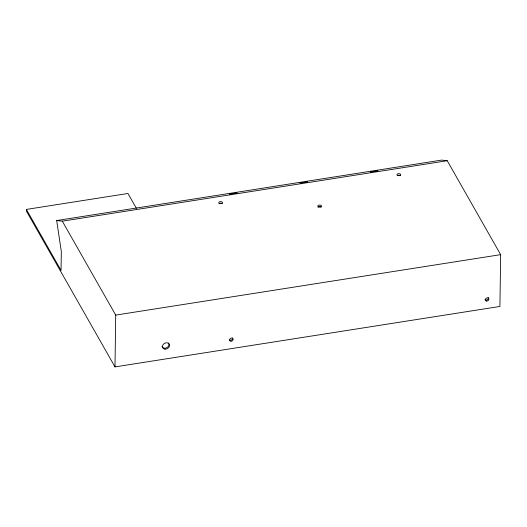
<?xml version="1.0" encoding="UTF-8"?>
<svg xmlns="http://www.w3.org/2000/svg" width="527" height="527" viewBox="0 0 527 527"><rect width="100%" height="100%" fill="white"/><g stroke="black" fill="none" stroke-linecap="round" stroke-linejoin="round"><path stroke-width="0.79" d="M26.37 209.423L26.35 210.991L114.991 366.897L499.925 306.45L500.65 254.653L447.245 160.722L441.613 160.103L56.679 220.549L61.323 251.596L61.06 270.43L26.37 209.423L127.956 193.475L136.421 208.369M114.991 366.897L115.716 315.1L62.311 221.175L56.679 220.549M62.311 221.175L447.245 160.722M115.716 315.1L500.65 254.653M397.193 175.735A1.864 1.008 0.8 0 1 400.428 175.695M317.998 207.157A1.864 1.008 0.8 0 1 321.226 207.124M218.988 203.718A1.864 1.008 0.8 0 1 222.216 203.685M232.578 337.965A1.864 1.495 -29.6 0 1 231.722 339.862A1.864 1.495 -29.6 0 1 229.574 339.955M488.364 298.203A1.864 1.495 -29.6 0 1 487.02 299.929A1.864 1.495 -29.6 0 1 485.024 299.514M488.134 297.459A1.864 1.495 -29.6 0 1 488.312 297.808M168.521 342.952A3.729 2.991 -29.6 0 1 166.736 347.688A3.729 2.991 -29.6 0 1 161.954 346.358M229.653 194.015L236.946 193.06L229.653 194.015M300.067 182.955L307.34 182.006L300.067 182.955M370.461 171.901L377.734 170.952L370.461 171.901M397.602 175.379A1.864 1.008 0.8 0 0 400.685 174.892A1.864 1.008 0.8 0 0 398.32 173.679A1.864 1.008 0.8 0 0 397.602 175.379M318.407 206.801A1.864 1.008 0.8 0 0 321.49 206.314A1.864 1.008 0.8 0 0 319.125 205.102A1.864 1.008 0.8 0 0 318.407 206.801M219.39 203.363A1.864 1.008 0.8 0 0 222.473 202.875A1.864 1.008 0.8 0 0 220.108 201.67A1.864 1.008 0.8 0 0 219.39 203.363M486.652 301.042A1.864 1.495 -29.6 0 0 488.858 298.776A1.864 1.495 -29.6 0 0 485.887 298.539A1.864 1.495 -29.6 0 0 486.652 301.042M230.918 341.2A1.864 1.495 -29.6 0 0 233.125 338.933A1.864 1.495 -29.6 0 0 230.154 338.703A1.864 1.495 -29.6 0 0 230.918 341.2M164.997 349.151A3.729 2.991 -29.6 0 0 169.417 344.618A3.729 2.991 -29.6 0 0 163.469 344.151A3.729 2.991 -29.6 0 0 164.997 349.151"/></g></svg>
